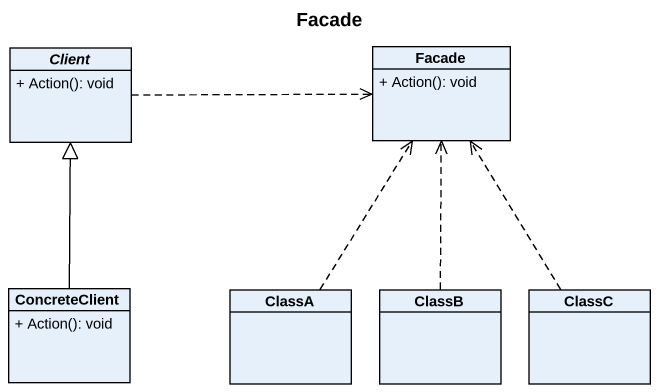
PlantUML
@startuml
title Facade
hide circle
hide empty members
skinparam classAttributeIconSize 0
abstract class Client {
  + Action(): void
}
class Facade {
  + Action(): void
}
class ConcreteClient {
  + Action(): void
}
class ClassA
class ClassB
class ClassC
Client .right.> Facade
ConcreteClient -up-|> Client
ClassA .up.> Facade
ClassB .up.> Facade
ClassC .up.> Facade
@enduml
